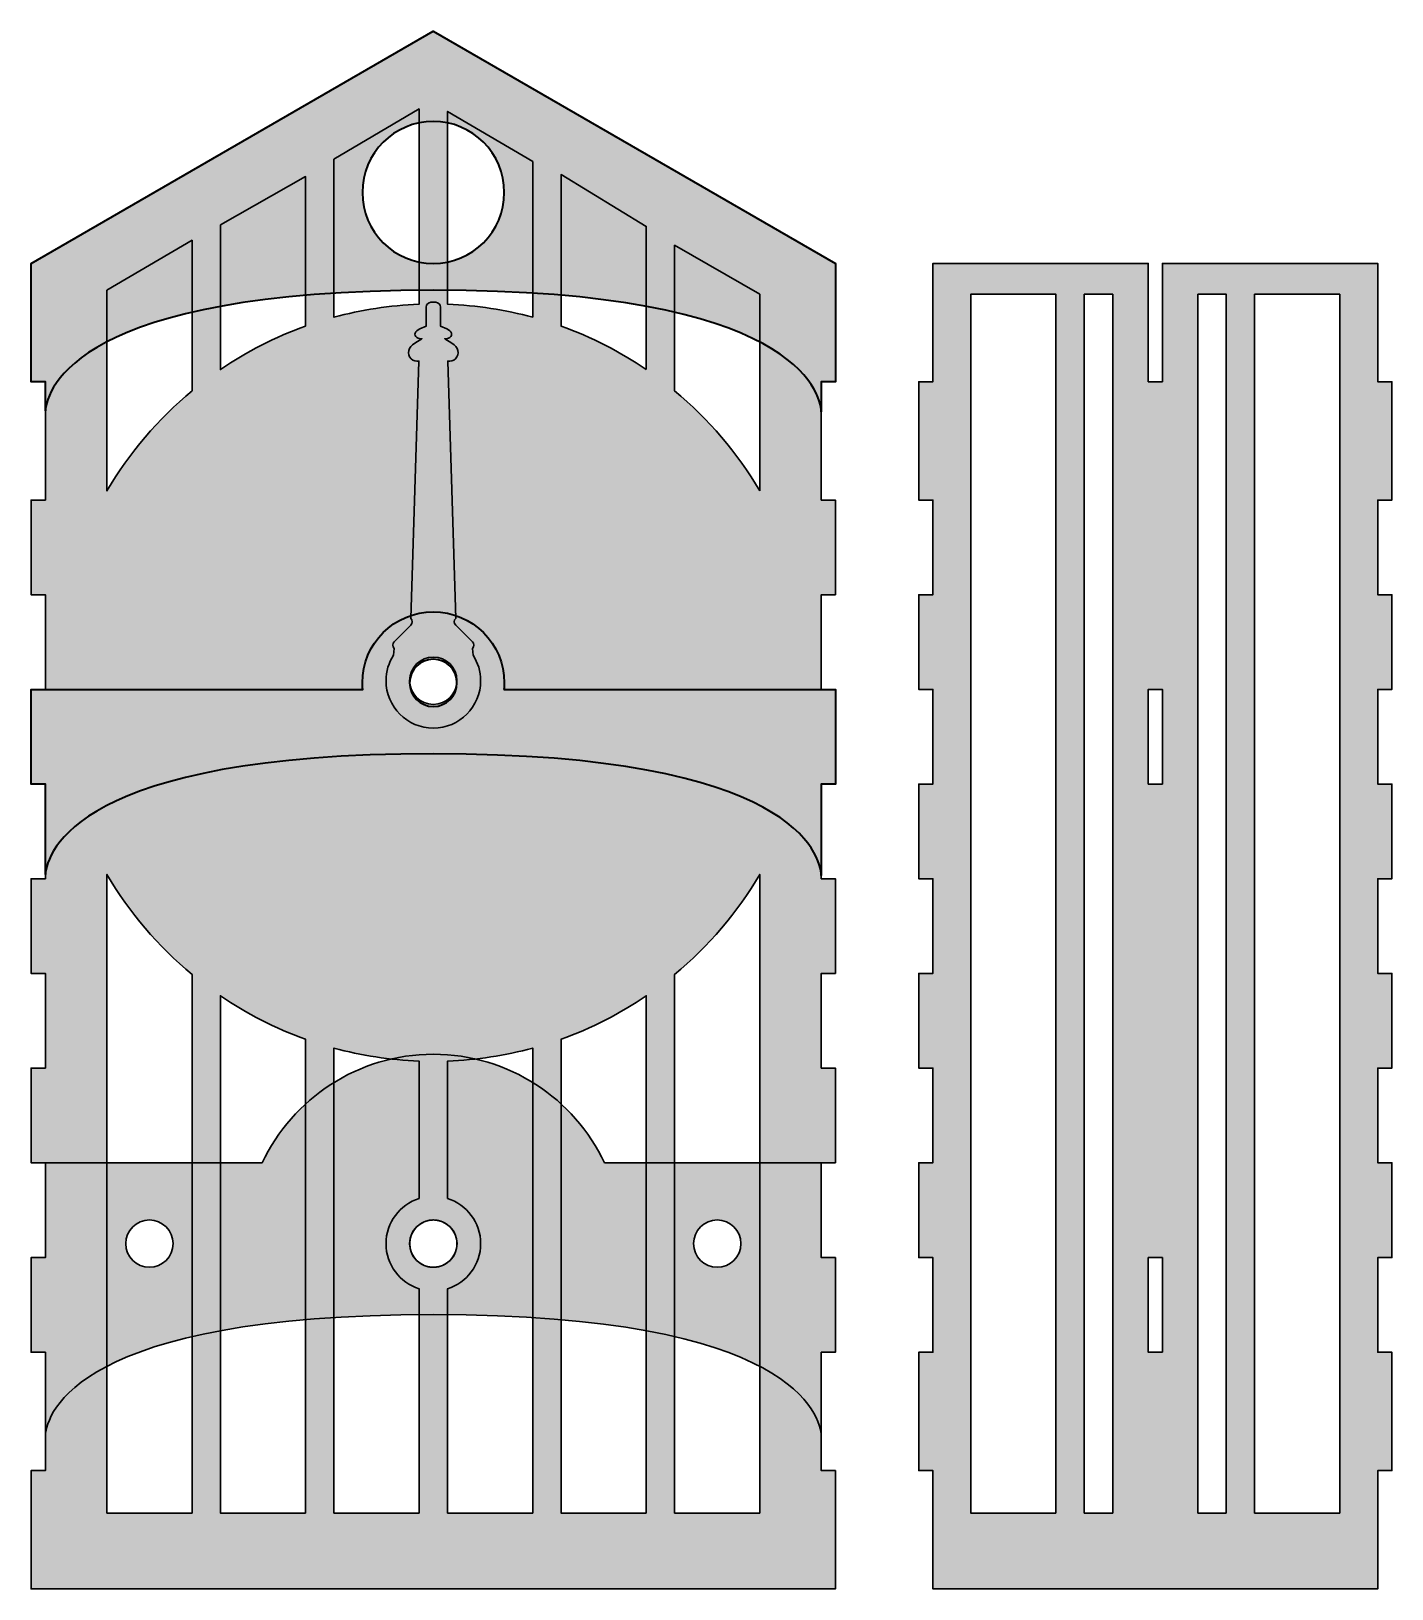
# Model space of a CAD drawing. Header units: inches. Extents: x -1874 to 1467, y -1467 to 242.
# Drawn here: x -1639.8 to -1352.2, y -1467.4 to -1138.4 of the extents above; entities that cross this region are included whole.
import ezdxf

# ---------------------------------------------------------------- set-up
doc = ezdxf.new("R2010")
doc.units = ezdxf.units.IN
doc.header["$MEASUREMENT"] = 0
doc.layers.add('Layer 1', color=7, linetype='Continuous')

msp = doc.modelspace()

# ---------------------------------------------------------------- hatches: boundary and pattern name
at = {"layer": 'Layer 1', "true_color": 0xc4c9ba}
h = msp.add_hatch(color=9, dxfattribs=at)
h.dxf.hatch_style = 2
edge = h.paths.add_edge_path()
edge.add_spline(control_points=[(-1554.79, -1138.36), (-1554.79, -1138.36), (-1639.79, -1187.44), (-1639.79, -1187.44), (-1639.79, -1187.44), (-1639.79, -1212.44), (-1639.79, -1212.44), (-1639.79, -1212.44), (-1636.79, -1212.44), (-1636.79, -1212.44), (-1636.79, -1212.44), (-1636.79, -1218.58), (-1636.79, -1218.58), (-1636.37, -1213.92), (-1630.28, -1193.1), (-1554.79, -1193.1), (-1478.17, -1193.1), (-1473.06, -1214.55), (-1472.79, -1218.79), (-1472.79, -1218.79), (-1472.79, -1212.44), (-1472.79, -1212.44), (-1472.79, -1212.44), (-1469.79, -1212.44), (-1469.79, -1212.44), (-1469.79, -1212.44), (-1469.79, -1187.45), (-1469.79, -1187.45), (-1469.79, -1187.45), (-1554.79, -1138.36), (-1554.79, -1138.36)], knot_values=[0, 0, 0, 0, 1, 1, 1, 2, 2, 2, 3, 3, 3, 4, 4, 4, 5, 5, 5, 6, 6, 6, 7, 7, 7, 8, 8, 8, 9, 9, 9, 10, 10, 10, 10], degree=3, periodic=0)
edge = h.paths.add_edge_path()
edge.add_spline(control_points=[(-1554.79, -1187.44), (-1563.08, -1187.44), (-1569.79, -1180.73), (-1569.79, -1172.44), (-1569.79, -1164.16), (-1563.08, -1157.44), (-1554.79, -1157.44), (-1546.51, -1157.44), (-1539.79, -1164.16), (-1539.79, -1172.44), (-1539.79, -1180.73), (-1546.51, -1187.44), (-1554.79, -1187.44)], knot_values=[0, 0, 0, 0, 1, 1, 1, 2, 2, 2, 3, 3, 3, 4, 4, 4, 4], degree=3, periodic=0)
h = msp.add_hatch(color=9, dxfattribs=at)
h.dxf.hatch_style = 2
h.paths.add_polyline_path([(-1469.79, -1212.44), (-1469.79, -1187.44), (-1554.79, -1138.36), (-1639.79, -1187.44), (-1639.79, -1212.44), (-1636.79, -1212.44), (-1636.79, -1237.44), (-1639.79, -1237.44), (-1639.79, -1257.44), (-1636.79, -1257.44), (-1636.79, -1277.44), (-1639.79, -1277.44), (-1639.79, -1297.44), (-1636.79, -1297.44), (-1636.79, -1317.44), (-1639.79, -1317.44), (-1639.79, -1337.44), (-1636.79, -1337.44), (-1636.79, -1357.44), (-1639.79, -1357.44), (-1639.79, -1377.44), (-1636.79, -1377.44), (-1636.79, -1397.44), (-1639.79, -1397.44), (-1639.79, -1417.44), (-1636.79, -1417.44), (-1636.79, -1442.44), (-1639.79, -1442.44), (-1639.79, -1467.44), (-1469.79, -1467.44), (-1469.79, -1442.44), (-1472.79, -1442.44), (-1472.79, -1417.44), (-1469.79, -1417.44), (-1469.79, -1397.44), (-1472.79, -1397.44), (-1472.79, -1377.44), (-1469.79, -1377.44), (-1469.79, -1357.44), (-1472.79, -1357.44), (-1472.79, -1337.44), (-1469.79, -1337.44), (-1469.79, -1317.44), (-1472.79, -1317.44), (-1472.79, -1297.44), (-1469.79, -1297.44), (-1469.79, -1277.44), (-1472.79, -1277.44), (-1472.79, -1257.44), (-1469.79, -1257.44), (-1469.79, -1237.44), (-1472.79, -1237.44), (-1472.79, -1212.44)])
edge = h.paths.add_edge_path()
edge.add_spline(control_points=[(-1549.79, -1276.04), (-1549.79, -1278.8), (-1552.03, -1281.04), (-1554.79, -1281.04), (-1557.55, -1281.04), (-1559.79, -1278.8), (-1559.79, -1276.04), (-1559.79, -1273.28), (-1557.55, -1271.04), (-1554.79, -1271.04), (-1552.03, -1271.04), (-1549.79, -1273.28), (-1549.79, -1276.04)], knot_values=[0, 0, 0, 0, 1, 1, 1, 2, 2, 2, 3, 3, 3, 4, 4, 4, 4], degree=3, periodic=0)
edge = h.paths.add_edge_path()
edge.add_spline(control_points=[(-1553.09, -1399.21), (-1553.13, -1399.22), (-1553.17, -1399.24), (-1553.21, -1399.25), (-1553.29, -1399.28), (-1553.37, -1399.3), (-1553.46, -1399.32), (-1553.53, -1399.34), (-1553.6, -1399.36), (-1553.67, -1399.38), (-1553.74, -1399.39), (-1553.81, -1399.41), (-1553.88, -1399.42), (-1553.97, -1399.44), (-1554.06, -1399.45), (-1554.16, -1399.46), (-1554.21, -1399.47), (-1554.27, -1399.48), (-1554.32, -1399.49), (-1554.48, -1399.5), (-1554.63, -1399.51), (-1554.79, -1399.51), (-1554.95, -1399.51), (-1555.1, -1399.5), (-1555.26, -1399.49), (-1555.32, -1399.48), (-1555.37, -1399.47), (-1555.43, -1399.46), (-1555.52, -1399.45), (-1555.61, -1399.44), (-1555.71, -1399.42), (-1555.78, -1399.41), (-1555.85, -1399.39), (-1555.92, -1399.38), (-1555.99, -1399.36), (-1556.06, -1399.34), (-1556.13, -1399.32), (-1556.21, -1399.3), (-1556.29, -1399.28), (-1556.37, -1399.25), (-1556.41, -1399.24), (-1556.45, -1399.22), (-1556.5, -1399.21), (-1556.96, -1399.04), (-1557.4, -1398.8), (-1557.79, -1398.5), (-1559, -1397.59), (-1559.79, -1396.14), (-1559.79, -1394.51), (-1559.79, -1392.88), (-1559.01, -1391.43), (-1557.79, -1390.52), (-1557.79, -1390.52), (-1557.79, -1390.52), (-1557.79, -1390.52), (-1557.4, -1390.22), (-1556.97, -1389.99), (-1556.5, -1389.82), (-1556.46, -1389.8), (-1556.41, -1389.78), (-1556.37, -1389.77), (-1556.29, -1389.74), (-1556.21, -1389.72), (-1556.13, -1389.7), (-1556.06, -1389.68), (-1555.99, -1389.66), (-1555.92, -1389.64), (-1555.85, -1389.63), (-1555.78, -1389.61), (-1555.71, -1389.6), (-1555.61, -1389.58), (-1555.52, -1389.57), (-1555.43, -1389.56), (-1555.37, -1389.55), (-1555.32, -1389.54), (-1555.26, -1389.54), (-1555.11, -1389.52), (-1554.95, -1389.51), (-1554.79, -1389.51), (-1554.63, -1389.51), (-1554.48, -1389.52), (-1554.33, -1389.54), (-1554.27, -1389.54), (-1554.21, -1389.55), (-1554.16, -1389.56), (-1554.06, -1389.57), (-1553.97, -1389.58), (-1553.88, -1389.6), (-1553.81, -1389.61), (-1553.74, -1389.63), (-1553.67, -1389.64), (-1553.6, -1389.66), (-1553.53, -1389.68), (-1553.45, -1389.7), (-1553.37, -1389.72), (-1553.29, -1389.74), (-1553.21, -1389.77), (-1553.17, -1389.78), (-1553.13, -1389.8), (-1553.09, -1389.82), (-1552.62, -1389.99), (-1552.18, -1390.22), (-1551.79, -1390.52), (-1550.58, -1391.43), (-1549.79, -1392.88), (-1549.79, -1394.51), (-1549.79, -1396.15), (-1550.58, -1397.59), (-1551.79, -1398.5), (-1551.79, -1398.5), (-1551.79, -1398.5), (-1551.79, -1398.5), (-1552.18, -1398.8), (-1552.62, -1399.04), (-1553.09, -1399.21)], knot_values=[0, 0, 0, 0, 1, 1, 1, 2, 2, 2, 3, 3, 3, 4, 4, 4, 5, 5, 5, 6, 6, 6, 7, 7, 7, 8, 8, 8, 9, 9, 9, 10, 10, 10, 11, 11, 11, 12, 12, 12, 13, 13, 13, 14, 14, 14, 15, 15, 15, 16, 16, 16, 17, 17, 17, 18, 18, 18, 19, 19, 19, 20, 20, 20, 21, 21, 21, 22, 22, 22, 23, 23, 23, 24, 24, 24, 25, 25, 25, 26, 26, 26, 27, 27, 27, 28, 28, 28, 29, 29, 29, 30, 30, 30, 31, 31, 31, 32, 32, 32, 33, 33, 33, 34, 34, 34, 35, 35, 35, 36, 36, 36, 37, 37, 37, 38, 38, 38, 38], degree=3, periodic=0)
edge = h.paths.add_edge_path()
edge.add_spline(control_points=[(-1575.79, -1165.4), (-1575.79, -1165.4), (-1557.79, -1154.79), (-1557.79, -1154.79), (-1557.79, -1154.79), (-1557.79, -1196.06), (-1557.79, -1196.06), (-1564, -1196.29), (-1570.02, -1197.23), (-1575.79, -1198.79), (-1575.79, -1198.79), (-1575.79, -1165.4), (-1575.79, -1165.4)], knot_values=[0, 0, 0, 0, 1, 1, 1, 2, 2, 2, 3, 3, 3, 4, 4, 4, 4], degree=3, periodic=0)
edge = h.paths.add_edge_path()
edge.add_spline(control_points=[(-1605.79, -1451.44), (-1605.79, -1451.44), (-1623.79, -1451.44), (-1623.79, -1451.44), (-1623.79, -1451.44), (-1623.79, -1316.5), (-1623.79, -1316.5), (-1619.05, -1324.55), (-1612.95, -1331.71), (-1605.79, -1337.64), (-1605.79, -1337.64), (-1605.79, -1451.44), (-1605.79, -1451.44)], knot_values=[0, 0, 0, 0, 1, 1, 1, 2, 2, 2, 3, 3, 3, 4, 4, 4, 4], degree=3, periodic=0)
edge = h.paths.add_edge_path()
edge.add_spline(control_points=[(-1605.79, -1214.36), (-1612.95, -1220.29), (-1619.05, -1227.45), (-1623.79, -1235.5), (-1623.79, -1235.5), (-1623.79, -1193.1), (-1623.79, -1193.1), (-1623.79, -1193.1), (-1605.79, -1182.53), (-1605.79, -1182.53), (-1605.79, -1182.53), (-1605.79, -1214.36), (-1605.79, -1214.36)], knot_values=[0, 0, 0, 0, 1, 1, 1, 2, 2, 2, 3, 3, 3, 4, 4, 4, 4], degree=3, periodic=0)
edge = h.paths.add_edge_path()
edge.add_spline(control_points=[(-1581.79, -1451.44), (-1581.79, -1451.44), (-1599.79, -1451.44), (-1599.79, -1451.44), (-1599.79, -1451.44), (-1599.79, -1342.15), (-1599.79, -1342.15), (-1594.25, -1345.93), (-1588.21, -1349.02), (-1581.79, -1351.32), (-1581.79, -1351.32), (-1581.79, -1451.44), (-1581.79, -1451.44)], knot_values=[0, 0, 0, 0, 1, 1, 1, 2, 2, 2, 3, 3, 3, 4, 4, 4, 4], degree=3, periodic=0)
edge = h.paths.add_edge_path()
edge.add_spline(control_points=[(-1581.79, -1200.68), (-1588.21, -1202.98), (-1594.25, -1206.07), (-1599.79, -1209.85), (-1599.79, -1209.85), (-1599.79, -1179.3), (-1599.79, -1179.3), (-1599.79, -1179.3), (-1581.79, -1169.08), (-1581.79, -1169.08), (-1581.79, -1169.08), (-1581.79, -1200.68), (-1581.79, -1200.68)], knot_values=[0, 0, 0, 0, 1, 1, 1, 2, 2, 2, 3, 3, 3, 4, 4, 4, 4], degree=3, periodic=0)
edge = h.paths.add_edge_path()
edge.add_spline(control_points=[(-1575.79, -1451.44), (-1575.79, -1451.44), (-1575.79, -1353.21), (-1575.79, -1353.21), (-1570.02, -1354.77), (-1564, -1355.71), (-1557.79, -1355.94), (-1557.79, -1355.94), (-1557.79, -1384.97), (-1557.79, -1384.97), (-1561.85, -1386.24), (-1564.79, -1390.03), (-1564.79, -1394.51), (-1564.79, -1398.99), (-1561.85, -1402.78), (-1557.79, -1404.05), (-1557.79, -1404.05), (-1557.79, -1451.44), (-1557.79, -1451.44), (-1557.79, -1451.44), (-1575.79, -1451.44), (-1575.79, -1451.44), (-1575.79, -1451.44), (-1575.79, -1451.44), (-1575.79, -1451.44)], knot_values=[0, 0, 0, 0, 1, 1, 1, 2, 2, 2, 3, 3, 3, 4, 4, 4, 5, 5, 5, 6, 6, 6, 7, 7, 7, 8, 8, 8, 8], degree=3, periodic=0)
edge = h.paths.add_edge_path()
edge.add_spline(control_points=[(-1533.79, -1451.44), (-1533.79, -1451.44), (-1551.79, -1451.44), (-1551.79, -1451.44), (-1551.79, -1451.44), (-1551.79, -1404.05), (-1551.79, -1404.05), (-1547.73, -1402.78), (-1544.79, -1398.99), (-1544.79, -1394.51), (-1544.79, -1390.03), (-1547.73, -1386.24), (-1551.79, -1384.97), (-1551.79, -1384.97), (-1551.79, -1355.94), (-1551.79, -1355.94), (-1545.58, -1355.71), (-1539.56, -1354.77), (-1533.79, -1353.21), (-1533.79, -1353.21), (-1533.79, -1451.44), (-1533.79, -1451.44)], knot_values=[0, 0, 0, 0, 1, 1, 1, 2, 2, 2, 3, 3, 3, 4, 4, 4, 5, 5, 5, 6, 6, 6, 7, 7, 7, 7], degree=3, periodic=0)
edge = h.paths.add_edge_path()
edge.add_spline(control_points=[(-1533.79, -1198.79), (-1539.56, -1197.23), (-1545.58, -1196.29), (-1551.79, -1196.06), (-1551.79, -1196.06), (-1551.79, -1155.31), (-1551.79, -1155.31), (-1551.79, -1155.31), (-1533.79, -1165.91), (-1533.79, -1165.91), (-1533.79, -1165.91), (-1533.79, -1198.79), (-1533.79, -1198.79)], knot_values=[0, 0, 0, 0, 1, 1, 1, 2, 2, 2, 3, 3, 3, 4, 4, 4, 4], degree=3, periodic=0)
edge = h.paths.add_edge_path()
edge.add_spline(control_points=[(-1509.79, -1451.44), (-1509.79, -1451.44), (-1527.79, -1451.44), (-1527.79, -1451.44), (-1527.79, -1451.44), (-1527.79, -1351.32), (-1527.79, -1351.32), (-1521.37, -1349.02), (-1515.33, -1345.93), (-1509.79, -1342.15), (-1509.79, -1342.15), (-1509.79, -1451.44), (-1509.79, -1451.44)], knot_values=[0, 0, 0, 0, 1, 1, 1, 2, 2, 2, 3, 3, 3, 4, 4, 4, 4], degree=3, periodic=0)
edge = h.paths.add_edge_path()
edge.add_spline(control_points=[(-1509.79, -1209.85), (-1515.33, -1206.07), (-1521.37, -1202.98), (-1527.79, -1200.68), (-1527.79, -1200.68), (-1527.79, -1168.65), (-1527.79, -1168.65), (-1527.79, -1168.65), (-1509.79, -1179.62), (-1509.79, -1179.62), (-1509.79, -1179.62), (-1509.79, -1209.85), (-1509.79, -1209.85)], knot_values=[0, 0, 0, 0, 1, 1, 1, 2, 2, 2, 3, 3, 3, 4, 4, 4, 4], degree=3, periodic=0)
edge = h.paths.add_edge_path()
edge.add_spline(control_points=[(-1485.79, -1451.44), (-1485.79, -1451.44), (-1503.79, -1451.44), (-1503.79, -1451.44), (-1503.79, -1451.44), (-1503.79, -1337.64), (-1503.79, -1337.64), (-1496.63, -1331.71), (-1490.53, -1324.55), (-1485.79, -1316.5), (-1485.79, -1316.5), (-1485.79, -1451.44), (-1485.79, -1451.44)], knot_values=[0, 0, 0, 0, 1, 1, 1, 2, 2, 2, 3, 3, 3, 4, 4, 4, 4], degree=3, periodic=0)
edge = h.paths.add_edge_path()
edge.add_spline(control_points=[(-1485.79, -1235.5), (-1490.53, -1227.45), (-1496.63, -1220.29), (-1503.79, -1214.36), (-1503.79, -1214.36), (-1503.79, -1183.59), (-1503.79, -1183.59), (-1503.79, -1183.59), (-1485.79, -1193.96), (-1485.79, -1193.96), (-1485.79, -1193.96), (-1485.79, -1235.5), (-1485.79, -1235.5)], knot_values=[0, 0, 0, 0, 1, 1, 1, 2, 2, 2, 3, 3, 3, 4, 4, 4, 4], degree=3, periodic=0)
h = msp.add_hatch(color=9, dxfattribs=at)
h.dxf.hatch_style = 2
h.paths.add_polyline_path([(-1352.2, -1237.44), (-1352.2, -1212.44), (-1355.2, -1212.44), (-1355.2, -1187.44), (-1400.7, -1187.44), (-1400.7, -1212.44), (-1403.7, -1212.44), (-1403.7, -1187.44), (-1432.2, -1187.44), (-1449.2, -1187.44), (-1449.2, -1212.44), (-1452.2, -1212.44), (-1452.2, -1237.44), (-1449.2, -1237.44), (-1449.2, -1257.44), (-1452.2, -1257.44), (-1452.2, -1277.44), (-1449.2, -1277.44), (-1449.2, -1297.44), (-1452.2, -1297.44), (-1452.2, -1317.44), (-1449.2, -1317.44), (-1449.2, -1337.44), (-1452.2, -1337.44), (-1452.2, -1357.44), (-1449.2, -1357.44), (-1449.2, -1377.44), (-1452.2, -1377.44), (-1452.2, -1397.44), (-1449.2, -1397.44), (-1449.2, -1417.44), (-1452.2, -1417.44), (-1452.2, -1442.44), (-1449.2, -1442.44), (-1449.2, -1467.44), (-1355.2, -1467.44), (-1355.2, -1442.44), (-1352.2, -1442.44), (-1352.2, -1417.44), (-1355.2, -1417.44), (-1355.2, -1397.44), (-1352.2, -1397.44), (-1352.2, -1377.44), (-1355.2, -1377.44), (-1355.2, -1357.44), (-1352.2, -1357.44), (-1352.2, -1337.44), (-1355.2, -1337.44), (-1355.2, -1317.44), (-1352.2, -1317.44), (-1352.2, -1297.44), (-1355.2, -1297.44), (-1355.2, -1277.44), (-1352.2, -1277.44), (-1352.2, -1257.44), (-1355.2, -1257.44), (-1355.2, -1237.44), (-1352.2, -1237.44)])
h.paths.add_polyline_path([(-1423.2, -1451.44), (-1441.2, -1451.44), (-1441.2, -1193.96), (-1423.2, -1193.96)])
h.paths.add_polyline_path([(-1411.2, -1451.44), (-1417.2, -1451.44), (-1417.2, -1193.96), (-1411.2, -1193.96)])
h.paths.add_polyline_path([(-1400.7, -1417.44), (-1403.7, -1417.44), (-1403.7, -1397.44), (-1400.7, -1397.44)])
h.paths.add_polyline_path([(-1400.7, -1297.44), (-1403.7, -1297.44), (-1403.7, -1277.44), (-1400.7, -1277.44)])
h.paths.add_polyline_path([(-1387.2, -1451.44), (-1393.2, -1451.44), (-1393.2, -1193.96), (-1387.2, -1193.96)])
h.paths.add_polyline_path([(-1363.2, -1451.44), (-1381.2, -1451.44), (-1381.2, -1193.96), (-1363.2, -1193.96)])
h = msp.add_hatch(color=9, dxfattribs=at)
h.dxf.hatch_style = 2
edge = h.paths.add_edge_path()
edge.add_spline(control_points=[(-1546.37, -1270.21), (-1546.37, -1270.21), (-1546.52, -1268.77), (-1546.52, -1268.77), (-1546.14, -1268.38), (-1546.14, -1267.75), (-1546.52, -1267.36), (-1546.52, -1267.36), (-1550.06, -1263.82), (-1550.06, -1263.82), (-1550.45, -1263.43), (-1550.45, -1262.8), (-1550.06, -1262.41), (-1550.06, -1262.41), (-1551.75, -1208.06), (-1551.75, -1208.06), (-1551.16, -1208.19), (-1550.56, -1208.04), (-1550.09, -1207.56), (-1549.12, -1206.59), (-1549.48, -1205.1), (-1550.89, -1204.25), (-1550.89, -1204.25), (-1552.38, -1203.36), (-1552.38, -1203.36), (-1552, -1203.39), (-1551.63, -1203.3), (-1551.32, -1203.08), (-1550.6, -1202.55), (-1550.87, -1201.74), (-1551.91, -1201.28), (-1551.91, -1201.28), (-1553.29, -1200.68), (-1553.29, -1200.68), (-1553.29, -1200.68), (-1553.29, -1196.65), (-1553.29, -1196.65), (-1553.29, -1196.1), (-1553.74, -1195.65), (-1554.29, -1195.65), (-1554.29, -1195.65), (-1555.29, -1195.65), (-1555.29, -1195.65), (-1555.84, -1195.65), (-1556.29, -1196.1), (-1556.29, -1196.65), (-1556.29, -1196.65), (-1556.29, -1200.68), (-1556.29, -1200.68), (-1556.29, -1200.68), (-1557.67, -1201.28), (-1557.67, -1201.28), (-1558.71, -1201.74), (-1558.98, -1202.55), (-1558.26, -1203.08), (-1557.96, -1203.3), (-1557.58, -1203.39), (-1557.2, -1203.36), (-1557.2, -1203.36), (-1558.69, -1204.25), (-1558.69, -1204.25), (-1560.11, -1205.1), (-1560.47, -1206.59), (-1559.5, -1207.56), (-1559.02, -1208.04), (-1558.42, -1208.19), (-1557.84, -1208.06), (-1557.84, -1208.06), (-1559.52, -1262.41), (-1559.52, -1262.41), (-1559.14, -1262.8), (-1559.14, -1263.43), (-1559.52, -1263.82), (-1559.52, -1263.82), (-1563.06, -1267.36), (-1563.06, -1267.36), (-1563.45, -1267.75), (-1563.45, -1268.38), (-1563.06, -1268.77), (-1563.06, -1268.77), (-1563.22, -1270.21), (-1563.22, -1270.21), (-1564.21, -1271.76), (-1564.79, -1273.61), (-1564.79, -1275.59), (-1564.79, -1281.11), (-1560.31, -1285.59), (-1554.79, -1285.59), (-1549.27, -1285.59), (-1544.79, -1281.12), (-1544.79, -1275.59), (-1544.79, -1273.61), (-1545.37, -1271.76), (-1546.37, -1270.21)], knot_values=[0, 0, 0, 0, 1, 1, 1, 2, 2, 2, 3, 3, 3, 4, 4, 4, 5, 5, 5, 6, 6, 6, 7, 7, 7, 8, 8, 8, 9, 9, 9, 10, 10, 10, 11, 11, 11, 12, 12, 12, 13, 13, 13, 14, 14, 14, 15, 15, 15, 16, 16, 16, 17, 17, 17, 18, 18, 18, 19, 19, 19, 20, 20, 20, 21, 21, 21, 22, 22, 22, 23, 23, 23, 24, 24, 24, 25, 25, 25, 26, 26, 26, 27, 27, 27, 28, 28, 28, 29, 29, 29, 30, 30, 30, 31, 31, 31, 31], degree=3, periodic=0)
edge = h.paths.add_edge_path()
edge.add_spline(control_points=[(-1554.79, -1280.59), (-1557.55, -1280.59), (-1559.79, -1278.35), (-1559.79, -1275.59), (-1559.79, -1272.83), (-1557.55, -1270.59), (-1554.79, -1270.59), (-1552.03, -1270.59), (-1549.79, -1272.83), (-1549.79, -1275.59), (-1549.79, -1278.35), (-1552.03, -1280.59), (-1554.79, -1280.59)], knot_values=[0, 0, 0, 0, 1, 1, 1, 2, 2, 2, 3, 3, 3, 4, 4, 4, 4], degree=3, periodic=0)
h = msp.add_hatch(color=9, dxfattribs=at)
h.dxf.hatch_style = 2
edge = h.paths.add_edge_path()
edge.add_spline(control_points=[(-1539.86, -1277.44), (-1539.81, -1276.98), (-1539.79, -1276.51), (-1539.79, -1276.04), (-1539.79, -1267.76), (-1546.51, -1261.04), (-1554.79, -1261.04), (-1563.08, -1261.04), (-1569.79, -1267.75), (-1569.79, -1276.04), (-1569.79, -1276.51), (-1569.77, -1276.98), (-1569.72, -1277.44), (-1569.72, -1277.44), (-1639.79, -1277.44), (-1639.79, -1277.44), (-1639.79, -1277.44), (-1639.79, -1297.44), (-1639.79, -1297.44), (-1639.79, -1297.44), (-1636.79, -1297.44), (-1636.79, -1297.44), (-1636.79, -1297.44), (-1636.79, -1316.52), (-1636.79, -1316.52), (-1636.37, -1311.86), (-1630.28, -1291.04), (-1554.79, -1291.04), (-1478.17, -1291.04), (-1473.06, -1312.49), (-1472.79, -1316.72), (-1472.79, -1316.72), (-1472.79, -1297.45), (-1472.79, -1297.45), (-1472.79, -1297.45), (-1469.79, -1297.45), (-1469.79, -1297.45), (-1469.79, -1297.45), (-1469.79, -1277.44), (-1469.79, -1277.44), (-1469.79, -1277.44), (-1539.86, -1277.44), (-1539.86, -1277.44), (-1539.86, -1277.44), (-1539.86, -1277.44), (-1539.86, -1277.44), (-1539.86, -1277.44), (-1539.86, -1277.44), (-1539.86, -1277.44)], knot_values=[0, 0, 0, 0, 1, 1, 1, 2, 2, 2, 3, 3, 3, 4, 4, 4, 5, 5, 5, 6, 6, 6, 7, 7, 7, 8, 8, 8, 9, 9, 9, 10, 10, 10, 11, 11, 11, 12, 12, 12, 13, 13, 13, 14, 14, 14, 15, 15, 15, 16, 16, 16, 16], degree=3, periodic=0)
edge = h.paths.add_edge_path()
edge.add_spline(control_points=[(-1554.79, -1281.04), (-1557.55, -1281.04), (-1559.79, -1278.8), (-1559.79, -1276.04), (-1559.79, -1273.28), (-1557.55, -1271.04), (-1554.79, -1271.04), (-1552.03, -1271.04), (-1549.79, -1273.28), (-1549.79, -1276.04), (-1549.79, -1278.8), (-1552.03, -1281.04), (-1554.79, -1281.04)], knot_values=[0, 0, 0, 0, 1, 1, 1, 2, 2, 2, 3, 3, 3, 4, 4, 4, 4], degree=3, periodic=0)
h = msp.add_hatch(color=9, dxfattribs=at)
h.dxf.hatch_style = 2
edge = h.paths.add_edge_path()
edge.add_spline(control_points=[(-1472.79, -1397.44), (-1472.79, -1397.44), (-1472.79, -1377.44), (-1472.79, -1377.44), (-1472.79, -1377.44), (-1518.6, -1377.44), (-1518.6, -1377.44), (-1525, -1363.89), (-1538.8, -1354.51), (-1554.78, -1354.51), (-1570.77, -1354.51), (-1584.57, -1363.89), (-1590.97, -1377.44), (-1590.97, -1377.44), (-1636.79, -1377.44), (-1636.79, -1377.44), (-1636.79, -1377.44), (-1636.79, -1397.44), (-1636.79, -1397.44), (-1636.79, -1397.44), (-1639.79, -1397.44), (-1639.79, -1397.44), (-1639.79, -1397.44), (-1639.79, -1417.44), (-1639.79, -1417.44), (-1639.79, -1417.44), (-1636.79, -1417.44), (-1636.79, -1417.44), (-1636.79, -1417.44), (-1636.79, -1435), (-1636.79, -1435), (-1636.37, -1430.34), (-1630.28, -1409.51), (-1554.79, -1409.51), (-1478.18, -1409.51), (-1473.06, -1430.96), (-1472.79, -1435.2), (-1472.79, -1435.2), (-1472.79, -1417.45), (-1472.79, -1417.45), (-1472.79, -1417.45), (-1469.79, -1417.45), (-1469.79, -1417.45), (-1469.79, -1417.45), (-1469.79, -1397.44), (-1469.79, -1397.44), (-1469.79, -1397.44), (-1472.79, -1397.44), (-1472.79, -1397.44), (-1472.79, -1397.44), (-1472.79, -1397.44), (-1472.79, -1397.44)], knot_values=[0, 0, 0, 0, 1, 1, 1, 2, 2, 2, 3, 3, 3, 4, 4, 4, 5, 5, 5, 6, 6, 6, 7, 7, 7, 8, 8, 8, 9, 9, 9, 10, 10, 10, 11, 11, 11, 12, 12, 12, 13, 13, 13, 14, 14, 14, 15, 15, 15, 16, 16, 16, 17, 17, 17, 17], degree=3, periodic=0)
edge = h.paths.add_edge_path()
edge.add_spline(control_points=[(-1614.79, -1399.51), (-1617.55, -1399.51), (-1619.79, -1397.27), (-1619.79, -1394.51), (-1619.79, -1391.75), (-1617.55, -1389.51), (-1614.79, -1389.51), (-1612.03, -1389.51), (-1609.79, -1391.75), (-1609.79, -1394.51), (-1609.79, -1397.27), (-1612.03, -1399.51), (-1614.79, -1399.51)], knot_values=[0, 0, 0, 0, 1, 1, 1, 2, 2, 2, 3, 3, 3, 4, 4, 4, 4], degree=3, periodic=0)
edge = h.paths.add_edge_path()
edge.add_spline(control_points=[(-1554.78, -1399.51), (-1557.55, -1399.51), (-1559.78, -1397.27), (-1559.78, -1394.51), (-1559.78, -1391.75), (-1557.55, -1389.51), (-1554.78, -1389.51), (-1552.02, -1389.51), (-1549.78, -1391.75), (-1549.78, -1394.51), (-1549.78, -1397.27), (-1552.02, -1399.51), (-1554.78, -1399.51)], knot_values=[0, 0, 0, 0, 1, 1, 1, 2, 2, 2, 3, 3, 3, 4, 4, 4, 4], degree=3, periodic=0)
edge = h.paths.add_edge_path()
edge.add_spline(control_points=[(-1494.79, -1399.51), (-1497.55, -1399.51), (-1499.79, -1397.27), (-1499.79, -1394.51), (-1499.79, -1391.75), (-1497.55, -1389.51), (-1494.79, -1389.51), (-1492.03, -1389.51), (-1489.79, -1391.75), (-1489.79, -1394.51), (-1489.79, -1397.27), (-1492.03, -1399.51), (-1494.79, -1399.51)], knot_values=[0, 0, 0, 0, 1, 1, 1, 2, 2, 2, 3, 3, 3, 4, 4, 4, 4], degree=3, periodic=0)

# ---------------------------------------------------------------- linework, layer by layer
at = {"layer": 'Layer 1', "color": 7, "lineweight": 30, "true_color": 0xffffff}
for points in [[(-1469.79, -1212.44), (-1469.79, -1187.44), (-1554.79, -1138.36), (-1639.79, -1187.44), (-1639.79, -1212.44), (-1636.79, -1212.44), (-1636.79, -1237.44), (-1639.79, -1237.44), (-1639.79, -1257.44), (-1636.79, -1257.44), (-1636.79, -1277.44), (-1639.79, -1277.44), (-1639.79, -1297.44), (-1636.79, -1297.44), (-1636.79, -1317.44), (-1639.79, -1317.44), (-1639.79, -1337.44), (-1636.79, -1337.44), (-1636.79, -1357.44), (-1639.79, -1357.44), (-1639.79, -1377.44), (-1636.79, -1377.44), (-1636.79, -1397.44), (-1639.79, -1397.44), (-1639.79, -1417.44), (-1636.79, -1417.44), (-1636.79, -1442.44), (-1639.79, -1442.44), (-1639.79, -1467.44), (-1469.79, -1467.44), (-1469.79, -1442.44), (-1472.79, -1442.44), (-1472.79, -1417.44), (-1469.79, -1417.44), (-1469.79, -1397.44), (-1472.79, -1397.44), (-1472.79, -1377.44), (-1469.79, -1377.44), (-1469.79, -1357.44), (-1472.79, -1357.44), (-1472.79, -1337.44), (-1469.79, -1337.44), (-1469.79, -1317.44), (-1472.79, -1317.44), (-1472.79, -1297.44), (-1469.79, -1297.44), (-1469.79, -1277.44), (-1472.79, -1277.44), (-1472.79, -1257.44), (-1469.79, -1257.44), (-1469.79, -1237.44), (-1472.79, -1237.44), (-1472.79, -1212.44), (-1469.79, -1212.44)], [(-1352.2, -1237.44), (-1352.2, -1212.44), (-1355.2, -1212.44), (-1355.2, -1187.44), (-1400.7, -1187.44), (-1400.7, -1212.44), (-1403.7, -1212.44), (-1403.7, -1187.44), (-1432.2, -1187.44), (-1449.2, -1187.44), (-1449.2, -1212.44), (-1452.2, -1212.44), (-1452.2, -1237.44), (-1449.2, -1237.44), (-1449.2, -1257.44), (-1452.2, -1257.44), (-1452.2, -1277.44), (-1449.2, -1277.44), (-1449.2, -1297.44), (-1452.2, -1297.44), (-1452.2, -1317.44), (-1449.2, -1317.44), (-1449.2, -1337.44), (-1452.2, -1337.44), (-1452.2, -1357.44), (-1449.2, -1357.44), (-1449.2, -1377.44), (-1452.2, -1377.44), (-1452.2, -1397.44), (-1449.2, -1397.44), (-1449.2, -1417.44), (-1452.2, -1417.44), (-1452.2, -1442.44), (-1449.2, -1442.44), (-1449.2, -1467.44), (-1355.2, -1467.44), (-1355.2, -1442.44), (-1352.2, -1442.44), (-1352.2, -1417.44), (-1355.2, -1417.44), (-1355.2, -1397.44), (-1352.2, -1397.44), (-1352.2, -1377.44), (-1355.2, -1377.44), (-1355.2, -1357.44), (-1352.2, -1357.44), (-1352.2, -1337.44), (-1355.2, -1337.44), (-1355.2, -1317.44), (-1352.2, -1317.44), (-1352.2, -1297.44), (-1355.2, -1297.44), (-1355.2, -1277.44), (-1352.2, -1277.44), (-1352.2, -1257.44), (-1355.2, -1257.44), (-1355.2, -1237.44), (-1352.2, -1237.44), (-1352.2, -1237.44)], [(-1423.2, -1451.44), (-1441.2, -1451.44), (-1441.2, -1193.96), (-1423.2, -1193.96), (-1423.2, -1451.44)], [(-1411.2, -1451.44), (-1417.2, -1451.44), (-1417.2, -1193.96), (-1411.2, -1193.96), (-1411.2, -1451.44)], [(-1387.2, -1451.44), (-1393.2, -1451.44), (-1393.2, -1193.96), (-1387.2, -1193.96), (-1387.2, -1451.44)], [(-1363.2, -1451.44), (-1381.2, -1451.44), (-1381.2, -1193.96), (-1363.2, -1193.96), (-1363.2, -1451.44)], [(-1400.7, -1297.44), (-1403.7, -1297.44), (-1403.7, -1277.44), (-1400.7, -1277.44), (-1400.7, -1297.44)], [(-1400.7, -1417.44), (-1403.7, -1417.44), (-1403.7, -1397.44), (-1400.7, -1397.44), (-1400.7, -1417.44)]]:
    msp.add_lwpolyline(points, dxfattribs=at)
at = {"layer": 'Layer 1', "color": 7, "lineweight": 35, "true_color": 0xffffff}
for points, knots in [([(-1554.79, -1138.36), (-1554.79, -1138.36), (-1639.79, -1187.44), (-1639.79, -1187.44), (-1639.79, -1187.44), (-1639.79, -1212.44), (-1639.79, -1212.44), (-1639.79, -1212.44), (-1636.79, -1212.44), (-1636.79, -1212.44), (-1636.79, -1212.44), (-1636.79, -1218.58), (-1636.79, -1218.58), (-1636.37, -1213.92), (-1630.28, -1193.1), (-1554.79, -1193.1), (-1478.17, -1193.1), (-1473.06, -1214.55), (-1472.79, -1218.79), (-1472.79, -1218.79), (-1472.79, -1212.44), (-1472.79, -1212.44), (-1472.79, -1212.44), (-1469.79, -1212.44), (-1469.79, -1212.44), (-1469.79, -1212.44), (-1469.79, -1187.45), (-1469.79, -1187.45), (-1469.79, -1187.45), (-1554.79, -1138.36), (-1554.79, -1138.36)], [0, 0, 0, 0, 1, 1, 1, 2, 2, 2, 3, 3, 3, 4, 4, 4, 5, 5, 5, 6, 6, 6, 7, 7, 7, 8, 8, 8, 9, 9, 9, 10, 10, 10, 10]), ([(-1554.79, -1187.44), (-1563.08, -1187.44), (-1569.79, -1180.73), (-1569.79, -1172.44), (-1569.79, -1164.16), (-1563.08, -1157.44), (-1554.79, -1157.44), (-1546.51, -1157.44), (-1539.79, -1164.16), (-1539.79, -1172.44), (-1539.79, -1180.73), (-1546.51, -1187.44), (-1554.79, -1187.44)], [0, 0, 0, 0, 1, 1, 1, 2, 2, 2, 3, 3, 3, 4, 4, 4, 4]), ([(-1539.86, -1277.44), (-1539.81, -1276.98), (-1539.79, -1276.51), (-1539.79, -1276.04), (-1539.79, -1267.76), (-1546.51, -1261.04), (-1554.79, -1261.04), (-1563.08, -1261.04), (-1569.79, -1267.75), (-1569.79, -1276.04), (-1569.79, -1276.51), (-1569.77, -1276.98), (-1569.72, -1277.44), (-1569.72, -1277.44), (-1639.79, -1277.44), (-1639.79, -1277.44), (-1639.79, -1277.44), (-1639.79, -1297.44), (-1639.79, -1297.44), (-1639.79, -1297.44), (-1636.79, -1297.44), (-1636.79, -1297.44), (-1636.79, -1297.44), (-1636.79, -1316.52), (-1636.79, -1316.52), (-1636.37, -1311.86), (-1630.28, -1291.04), (-1554.79, -1291.04), (-1478.17, -1291.04), (-1473.06, -1312.49), (-1472.79, -1316.72), (-1472.79, -1316.72), (-1472.79, -1297.45), (-1472.79, -1297.45), (-1472.79, -1297.45), (-1469.79, -1297.45), (-1469.79, -1297.45), (-1469.79, -1297.45), (-1469.79, -1277.44), (-1469.79, -1277.44), (-1469.79, -1277.44), (-1539.86, -1277.44), (-1539.86, -1277.44), (-1539.86, -1277.44), (-1539.86, -1277.44), (-1539.86, -1277.44), (-1539.86, -1277.44), (-1539.86, -1277.44), (-1539.86, -1277.44)], [0, 0, 0, 0, 1, 1, 1, 2, 2, 2, 3, 3, 3, 4, 4, 4, 5, 5, 5, 6, 6, 6, 7, 7, 7, 8, 8, 8, 9, 9, 9, 10, 10, 10, 11, 11, 11, 12, 12, 12, 13, 13, 13, 14, 14, 14, 15, 15, 15, 16, 16, 16, 16]), ([(-1554.79, -1281.04), (-1557.55, -1281.04), (-1559.79, -1278.8), (-1559.79, -1276.04), (-1559.79, -1273.28), (-1557.55, -1271.04), (-1554.79, -1271.04), (-1552.03, -1271.04), (-1549.79, -1273.28), (-1549.79, -1276.04), (-1549.79, -1278.8), (-1552.03, -1281.04), (-1554.79, -1281.04)], [0, 0, 0, 0, 1, 1, 1, 2, 2, 2, 3, 3, 3, 4, 4, 4, 4])]:
    msp.add_open_spline(points, degree=3, knots=knots, dxfattribs=at)
at = {"layer": 'Layer 1', "color": 7, "lineweight": 30, "true_color": 0xffffff}
for points, knots in [([(-1575.79, -1165.4), (-1575.79, -1165.4), (-1557.79, -1154.79), (-1557.79, -1154.79), (-1557.79, -1154.79), (-1557.79, -1196.06), (-1557.79, -1196.06), (-1564, -1196.29), (-1570.02, -1197.23), (-1575.79, -1198.79), (-1575.79, -1198.79), (-1575.79, -1165.4), (-1575.79, -1165.4)], [0, 0, 0, 0, 1, 1, 1, 2, 2, 2, 3, 3, 3, 4, 4, 4, 4]), ([(-1533.79, -1198.79), (-1539.56, -1197.23), (-1545.58, -1196.29), (-1551.79, -1196.06), (-1551.79, -1196.06), (-1551.79, -1155.31), (-1551.79, -1155.31), (-1551.79, -1155.31), (-1533.79, -1165.91), (-1533.79, -1165.91), (-1533.79, -1165.91), (-1533.79, -1198.79), (-1533.79, -1198.79)], [0, 0, 0, 0, 1, 1, 1, 2, 2, 2, 3, 3, 3, 4, 4, 4, 4]), ([(-1581.79, -1200.68), (-1588.21, -1202.98), (-1594.25, -1206.07), (-1599.79, -1209.85), (-1599.79, -1209.85), (-1599.79, -1179.3), (-1599.79, -1179.3), (-1599.79, -1179.3), (-1581.79, -1169.08), (-1581.79, -1169.08), (-1581.79, -1169.08), (-1581.79, -1200.68), (-1581.79, -1200.68)], [0, 0, 0, 0, 1, 1, 1, 2, 2, 2, 3, 3, 3, 4, 4, 4, 4]), ([(-1509.79, -1209.85), (-1515.33, -1206.07), (-1521.37, -1202.98), (-1527.79, -1200.68), (-1527.79, -1200.68), (-1527.79, -1168.65), (-1527.79, -1168.65), (-1527.79, -1168.65), (-1509.79, -1179.62), (-1509.79, -1179.62), (-1509.79, -1179.62), (-1509.79, -1209.85), (-1509.79, -1209.85)], [0, 0, 0, 0, 1, 1, 1, 2, 2, 2, 3, 3, 3, 4, 4, 4, 4]), ([(-1605.79, -1214.36), (-1612.95, -1220.29), (-1619.05, -1227.45), (-1623.79, -1235.5), (-1623.79, -1235.5), (-1623.79, -1193.1), (-1623.79, -1193.1), (-1623.79, -1193.1), (-1605.79, -1182.53), (-1605.79, -1182.53), (-1605.79, -1182.53), (-1605.79, -1214.36), (-1605.79, -1214.36)], [0, 0, 0, 0, 1, 1, 1, 2, 2, 2, 3, 3, 3, 4, 4, 4, 4]), ([(-1485.79, -1235.5), (-1490.53, -1227.45), (-1496.63, -1220.29), (-1503.79, -1214.36), (-1503.79, -1214.36), (-1503.79, -1183.59), (-1503.79, -1183.59), (-1503.79, -1183.59), (-1485.79, -1193.96), (-1485.79, -1193.96), (-1485.79, -1193.96), (-1485.79, -1235.5), (-1485.79, -1235.5)], [0, 0, 0, 0, 1, 1, 1, 2, 2, 2, 3, 3, 3, 4, 4, 4, 4]), ([(-1546.37, -1270.21), (-1546.37, -1270.21), (-1546.52, -1268.77), (-1546.52, -1268.77), (-1546.14, -1268.38), (-1546.14, -1267.75), (-1546.52, -1267.36), (-1546.52, -1267.36), (-1550.06, -1263.82), (-1550.06, -1263.82), (-1550.45, -1263.43), (-1550.45, -1262.8), (-1550.06, -1262.41), (-1550.06, -1262.41), (-1551.75, -1208.06), (-1551.75, -1208.06), (-1551.16, -1208.19), (-1550.56, -1208.04), (-1550.09, -1207.56), (-1549.12, -1206.59), (-1549.48, -1205.1), (-1550.89, -1204.25), (-1550.89, -1204.25), (-1552.38, -1203.36), (-1552.38, -1203.36), (-1552, -1203.39), (-1551.63, -1203.3), (-1551.32, -1203.08), (-1550.6, -1202.55), (-1550.87, -1201.74), (-1551.91, -1201.28), (-1551.91, -1201.28), (-1553.29, -1200.68), (-1553.29, -1200.68), (-1553.29, -1200.68), (-1553.29, -1196.65), (-1553.29, -1196.65), (-1553.29, -1196.1), (-1553.74, -1195.65), (-1554.29, -1195.65), (-1554.29, -1195.65), (-1555.29, -1195.65), (-1555.29, -1195.65), (-1555.84, -1195.65), (-1556.29, -1196.1), (-1556.29, -1196.65), (-1556.29, -1196.65), (-1556.29, -1200.68), (-1556.29, -1200.68), (-1556.29, -1200.68), (-1557.67, -1201.28), (-1557.67, -1201.28), (-1558.71, -1201.74), (-1558.98, -1202.55), (-1558.26, -1203.08), (-1557.96, -1203.3), (-1557.58, -1203.39), (-1557.2, -1203.36), (-1557.2, -1203.36), (-1558.69, -1204.25), (-1558.69, -1204.25), (-1560.11, -1205.1), (-1560.47, -1206.59), (-1559.5, -1207.56), (-1559.02, -1208.04), (-1558.42, -1208.19), (-1557.84, -1208.06), (-1557.84, -1208.06), (-1559.52, -1262.41), (-1559.52, -1262.41), (-1559.14, -1262.8), (-1559.14, -1263.43), (-1559.52, -1263.82), (-1559.52, -1263.82), (-1563.06, -1267.36), (-1563.06, -1267.36), (-1563.45, -1267.75), (-1563.45, -1268.38), (-1563.06, -1268.77), (-1563.06, -1268.77), (-1563.22, -1270.21), (-1563.22, -1270.21), (-1564.21, -1271.76), (-1564.79, -1273.61), (-1564.79, -1275.59), (-1564.79, -1281.11), (-1560.31, -1285.59), (-1554.79, -1285.59), (-1549.27, -1285.59), (-1544.79, -1281.12), (-1544.79, -1275.59), (-1544.79, -1273.61), (-1545.37, -1271.76), (-1546.37, -1270.21)], [0, 0, 0, 0, 1, 1, 1, 2, 2, 2, 3, 3, 3, 4, 4, 4, 5, 5, 5, 6, 6, 6, 7, 7, 7, 8, 8, 8, 9, 9, 9, 10, 10, 10, 11, 11, 11, 12, 12, 12, 13, 13, 13, 14, 14, 14, 15, 15, 15, 16, 16, 16, 17, 17, 17, 18, 18, 18, 19, 19, 19, 20, 20, 20, 21, 21, 21, 22, 22, 22, 23, 23, 23, 24, 24, 24, 25, 25, 25, 26, 26, 26, 27, 27, 27, 28, 28, 28, 29, 29, 29, 30, 30, 30, 31, 31, 31, 31]), ([(-1554.79, -1280.59), (-1557.55, -1280.59), (-1559.79, -1278.35), (-1559.79, -1275.59), (-1559.79, -1272.83), (-1557.55, -1270.59), (-1554.79, -1270.59), (-1552.03, -1270.59), (-1549.79, -1272.83), (-1549.79, -1275.59), (-1549.79, -1278.35), (-1552.03, -1280.59), (-1554.79, -1280.59)], [0, 0, 0, 0, 1, 1, 1, 2, 2, 2, 3, 3, 3, 4, 4, 4, 4]), ([(-1549.79, -1276.04), (-1549.79, -1278.8), (-1552.03, -1281.04), (-1554.79, -1281.04), (-1557.55, -1281.04), (-1559.79, -1278.8), (-1559.79, -1276.04), (-1559.79, -1273.28), (-1557.55, -1271.04), (-1554.79, -1271.04), (-1552.03, -1271.04), (-1549.79, -1273.28), (-1549.79, -1276.04)], [0, 0, 0, 0, 1, 1, 1, 2, 2, 2, 3, 3, 3, 4, 4, 4, 4]), ([(-1605.79, -1451.44), (-1605.79, -1451.44), (-1623.79, -1451.44), (-1623.79, -1451.44), (-1623.79, -1451.44), (-1623.79, -1316.5), (-1623.79, -1316.5), (-1619.05, -1324.55), (-1612.95, -1331.71), (-1605.79, -1337.64), (-1605.79, -1337.64), (-1605.79, -1451.44), (-1605.79, -1451.44)], [0, 0, 0, 0, 1, 1, 1, 2, 2, 2, 3, 3, 3, 4, 4, 4, 4]), ([(-1485.79, -1451.44), (-1485.79, -1451.44), (-1503.79, -1451.44), (-1503.79, -1451.44), (-1503.79, -1451.44), (-1503.79, -1337.64), (-1503.79, -1337.64), (-1496.63, -1331.71), (-1490.53, -1324.55), (-1485.79, -1316.5), (-1485.79, -1316.5), (-1485.79, -1451.44), (-1485.79, -1451.44)], [0, 0, 0, 0, 1, 1, 1, 2, 2, 2, 3, 3, 3, 4, 4, 4, 4]), ([(-1581.79, -1451.44), (-1581.79, -1451.44), (-1599.79, -1451.44), (-1599.79, -1451.44), (-1599.79, -1451.44), (-1599.79, -1342.15), (-1599.79, -1342.15), (-1594.25, -1345.93), (-1588.21, -1349.02), (-1581.79, -1351.32), (-1581.79, -1351.32), (-1581.79, -1451.44), (-1581.79, -1451.44)], [0, 0, 0, 0, 1, 1, 1, 2, 2, 2, 3, 3, 3, 4, 4, 4, 4]), ([(-1509.79, -1451.44), (-1509.79, -1451.44), (-1527.79, -1451.44), (-1527.79, -1451.44), (-1527.79, -1451.44), (-1527.79, -1351.32), (-1527.79, -1351.32), (-1521.37, -1349.02), (-1515.33, -1345.93), (-1509.79, -1342.15), (-1509.79, -1342.15), (-1509.79, -1451.44), (-1509.79, -1451.44)], [0, 0, 0, 0, 1, 1, 1, 2, 2, 2, 3, 3, 3, 4, 4, 4, 4]), ([(-1472.79, -1397.44), (-1472.79, -1397.44), (-1472.79, -1377.44), (-1472.79, -1377.44), (-1472.79, -1377.44), (-1518.6, -1377.44), (-1518.6, -1377.44), (-1525, -1363.89), (-1538.8, -1354.51), (-1554.78, -1354.51), (-1570.77, -1354.51), (-1584.57, -1363.89), (-1590.97, -1377.44), (-1590.97, -1377.44), (-1636.79, -1377.44), (-1636.79, -1377.44), (-1636.79, -1377.44), (-1636.79, -1397.44), (-1636.79, -1397.44), (-1636.79, -1397.44), (-1639.79, -1397.44), (-1639.79, -1397.44), (-1639.79, -1397.44), (-1639.79, -1417.44), (-1639.79, -1417.44), (-1639.79, -1417.44), (-1636.79, -1417.44), (-1636.79, -1417.44), (-1636.79, -1417.44), (-1636.79, -1435), (-1636.79, -1435), (-1636.37, -1430.34), (-1630.28, -1409.51), (-1554.79, -1409.51), (-1478.18, -1409.51), (-1473.06, -1430.96), (-1472.79, -1435.2), (-1472.79, -1435.2), (-1472.79, -1417.45), (-1472.79, -1417.45), (-1472.79, -1417.45), (-1469.79, -1417.45), (-1469.79, -1417.45), (-1469.79, -1417.45), (-1469.79, -1397.44), (-1469.79, -1397.44), (-1469.79, -1397.44), (-1472.79, -1397.44), (-1472.79, -1397.44), (-1472.79, -1397.44), (-1472.79, -1397.44), (-1472.79, -1397.44)], [0, 0, 0, 0, 1, 1, 1, 2, 2, 2, 3, 3, 3, 4, 4, 4, 5, 5, 5, 6, 6, 6, 7, 7, 7, 8, 8, 8, 9, 9, 9, 10, 10, 10, 11, 11, 11, 12, 12, 12, 13, 13, 13, 14, 14, 14, 15, 15, 15, 16, 16, 16, 17, 17, 17, 17]), ([(-1575.79, -1451.44), (-1575.79, -1451.44), (-1575.79, -1353.21), (-1575.79, -1353.21), (-1570.02, -1354.77), (-1564, -1355.71), (-1557.79, -1355.94), (-1557.79, -1355.94), (-1557.79, -1384.97), (-1557.79, -1384.97), (-1561.85, -1386.24), (-1564.79, -1390.03), (-1564.79, -1394.51), (-1564.79, -1398.99), (-1561.85, -1402.78), (-1557.79, -1404.05), (-1557.79, -1404.05), (-1557.79, -1451.44), (-1557.79, -1451.44), (-1557.79, -1451.44), (-1575.79, -1451.44), (-1575.79, -1451.44), (-1575.79, -1451.44), (-1575.79, -1451.44), (-1575.79, -1451.44)], [0, 0, 0, 0, 1, 1, 1, 2, 2, 2, 3, 3, 3, 4, 4, 4, 5, 5, 5, 6, 6, 6, 7, 7, 7, 8, 8, 8, 8]), ([(-1533.79, -1451.44), (-1533.79, -1451.44), (-1551.79, -1451.44), (-1551.79, -1451.44), (-1551.79, -1451.44), (-1551.79, -1404.05), (-1551.79, -1404.05), (-1547.73, -1402.78), (-1544.79, -1398.99), (-1544.79, -1394.51), (-1544.79, -1390.03), (-1547.73, -1386.24), (-1551.79, -1384.97), (-1551.79, -1384.97), (-1551.79, -1355.94), (-1551.79, -1355.94), (-1545.58, -1355.71), (-1539.56, -1354.77), (-1533.79, -1353.21), (-1533.79, -1353.21), (-1533.79, -1451.44), (-1533.79, -1451.44)], [0, 0, 0, 0, 1, 1, 1, 2, 2, 2, 3, 3, 3, 4, 4, 4, 5, 5, 5, 6, 6, 6, 7, 7, 7, 7]), ([(-1614.79, -1399.51), (-1617.55, -1399.51), (-1619.79, -1397.27), (-1619.79, -1394.51), (-1619.79, -1391.75), (-1617.55, -1389.51), (-1614.79, -1389.51), (-1612.03, -1389.51), (-1609.79, -1391.75), (-1609.79, -1394.51), (-1609.79, -1397.27), (-1612.03, -1399.51), (-1614.79, -1399.51)], [0, 0, 0, 0, 1, 1, 1, 2, 2, 2, 3, 3, 3, 4, 4, 4, 4]), ([(-1553.09, -1399.21), (-1553.13, -1399.22), (-1553.17, -1399.24), (-1553.21, -1399.25), (-1553.29, -1399.28), (-1553.37, -1399.3), (-1553.46, -1399.32), (-1553.53, -1399.34), (-1553.6, -1399.36), (-1553.67, -1399.38), (-1553.74, -1399.39), (-1553.81, -1399.41), (-1553.88, -1399.42), (-1553.97, -1399.44), (-1554.06, -1399.45), (-1554.16, -1399.46), (-1554.21, -1399.47), (-1554.27, -1399.48), (-1554.32, -1399.49), (-1554.48, -1399.5), (-1554.63, -1399.51), (-1554.79, -1399.51), (-1554.95, -1399.51), (-1555.1, -1399.5), (-1555.26, -1399.49), (-1555.32, -1399.48), (-1555.37, -1399.47), (-1555.43, -1399.46), (-1555.52, -1399.45), (-1555.61, -1399.44), (-1555.71, -1399.42), (-1555.78, -1399.41), (-1555.85, -1399.39), (-1555.92, -1399.38), (-1555.99, -1399.36), (-1556.06, -1399.34), (-1556.13, -1399.32), (-1556.21, -1399.3), (-1556.29, -1399.28), (-1556.37, -1399.25), (-1556.41, -1399.24), (-1556.45, -1399.22), (-1556.5, -1399.21), (-1556.96, -1399.04), (-1557.4, -1398.8), (-1557.79, -1398.5), (-1559, -1397.59), (-1559.79, -1396.14), (-1559.79, -1394.51), (-1559.79, -1392.88), (-1559.01, -1391.43), (-1557.79, -1390.52), (-1557.79, -1390.52), (-1557.79, -1390.52), (-1557.79, -1390.52), (-1557.4, -1390.22), (-1556.97, -1389.99), (-1556.5, -1389.82), (-1556.46, -1389.8), (-1556.41, -1389.78), (-1556.37, -1389.77), (-1556.29, -1389.74), (-1556.21, -1389.72), (-1556.13, -1389.7), (-1556.06, -1389.68), (-1555.99, -1389.66), (-1555.92, -1389.64), (-1555.85, -1389.63), (-1555.78, -1389.61), (-1555.71, -1389.6), (-1555.61, -1389.58), (-1555.52, -1389.57), (-1555.43, -1389.56), (-1555.37, -1389.55), (-1555.32, -1389.54), (-1555.26, -1389.54), (-1555.11, -1389.52), (-1554.95, -1389.51), (-1554.79, -1389.51), (-1554.63, -1389.51), (-1554.48, -1389.52), (-1554.33, -1389.54), (-1554.27, -1389.54), (-1554.21, -1389.55), (-1554.16, -1389.56), (-1554.06, -1389.57), (-1553.97, -1389.58), (-1553.88, -1389.6), (-1553.81, -1389.61), (-1553.74, -1389.63), (-1553.67, -1389.64), (-1553.6, -1389.66), (-1553.53, -1389.68), (-1553.45, -1389.7), (-1553.37, -1389.72), (-1553.29, -1389.74), (-1553.21, -1389.77), (-1553.17, -1389.78), (-1553.13, -1389.8), (-1553.09, -1389.82), (-1552.62, -1389.99), (-1552.18, -1390.22), (-1551.79, -1390.52), (-1550.58, -1391.43), (-1549.79, -1392.88), (-1549.79, -1394.51), (-1549.79, -1396.15), (-1550.58, -1397.59), (-1551.79, -1398.5), (-1551.79, -1398.5), (-1551.79, -1398.5), (-1551.79, -1398.5), (-1552.18, -1398.8), (-1552.62, -1399.04), (-1553.09, -1399.21)], [0, 0, 0, 0, 1, 1, 1, 2, 2, 2, 3, 3, 3, 4, 4, 4, 5, 5, 5, 6, 6, 6, 7, 7, 7, 8, 8, 8, 9, 9, 9, 10, 10, 10, 11, 11, 11, 12, 12, 12, 13, 13, 13, 14, 14, 14, 15, 15, 15, 16, 16, 16, 17, 17, 17, 18, 18, 18, 19, 19, 19, 20, 20, 20, 21, 21, 21, 22, 22, 22, 23, 23, 23, 24, 24, 24, 25, 25, 25, 26, 26, 26, 27, 27, 27, 28, 28, 28, 29, 29, 29, 30, 30, 30, 31, 31, 31, 32, 32, 32, 33, 33, 33, 34, 34, 34, 35, 35, 35, 36, 36, 36, 37, 37, 37, 38, 38, 38, 38]), ([(-1554.78, -1399.51), (-1557.55, -1399.51), (-1559.78, -1397.27), (-1559.78, -1394.51), (-1559.78, -1391.75), (-1557.55, -1389.51), (-1554.78, -1389.51), (-1552.02, -1389.51), (-1549.78, -1391.75), (-1549.78, -1394.51), (-1549.78, -1397.27), (-1552.02, -1399.51), (-1554.78, -1399.51)], [0, 0, 0, 0, 1, 1, 1, 2, 2, 2, 3, 3, 3, 4, 4, 4, 4]), ([(-1494.79, -1399.51), (-1497.55, -1399.51), (-1499.79, -1397.27), (-1499.79, -1394.51), (-1499.79, -1391.75), (-1497.55, -1389.51), (-1494.79, -1389.51), (-1492.03, -1389.51), (-1489.79, -1391.75), (-1489.79, -1394.51), (-1489.79, -1397.27), (-1492.03, -1399.51), (-1494.79, -1399.51)], [0, 0, 0, 0, 1, 1, 1, 2, 2, 2, 3, 3, 3, 4, 4, 4, 4])]:
    msp.add_open_spline(points, degree=3, knots=knots, dxfattribs=at)

doc.saveas('drawing.dxf')
